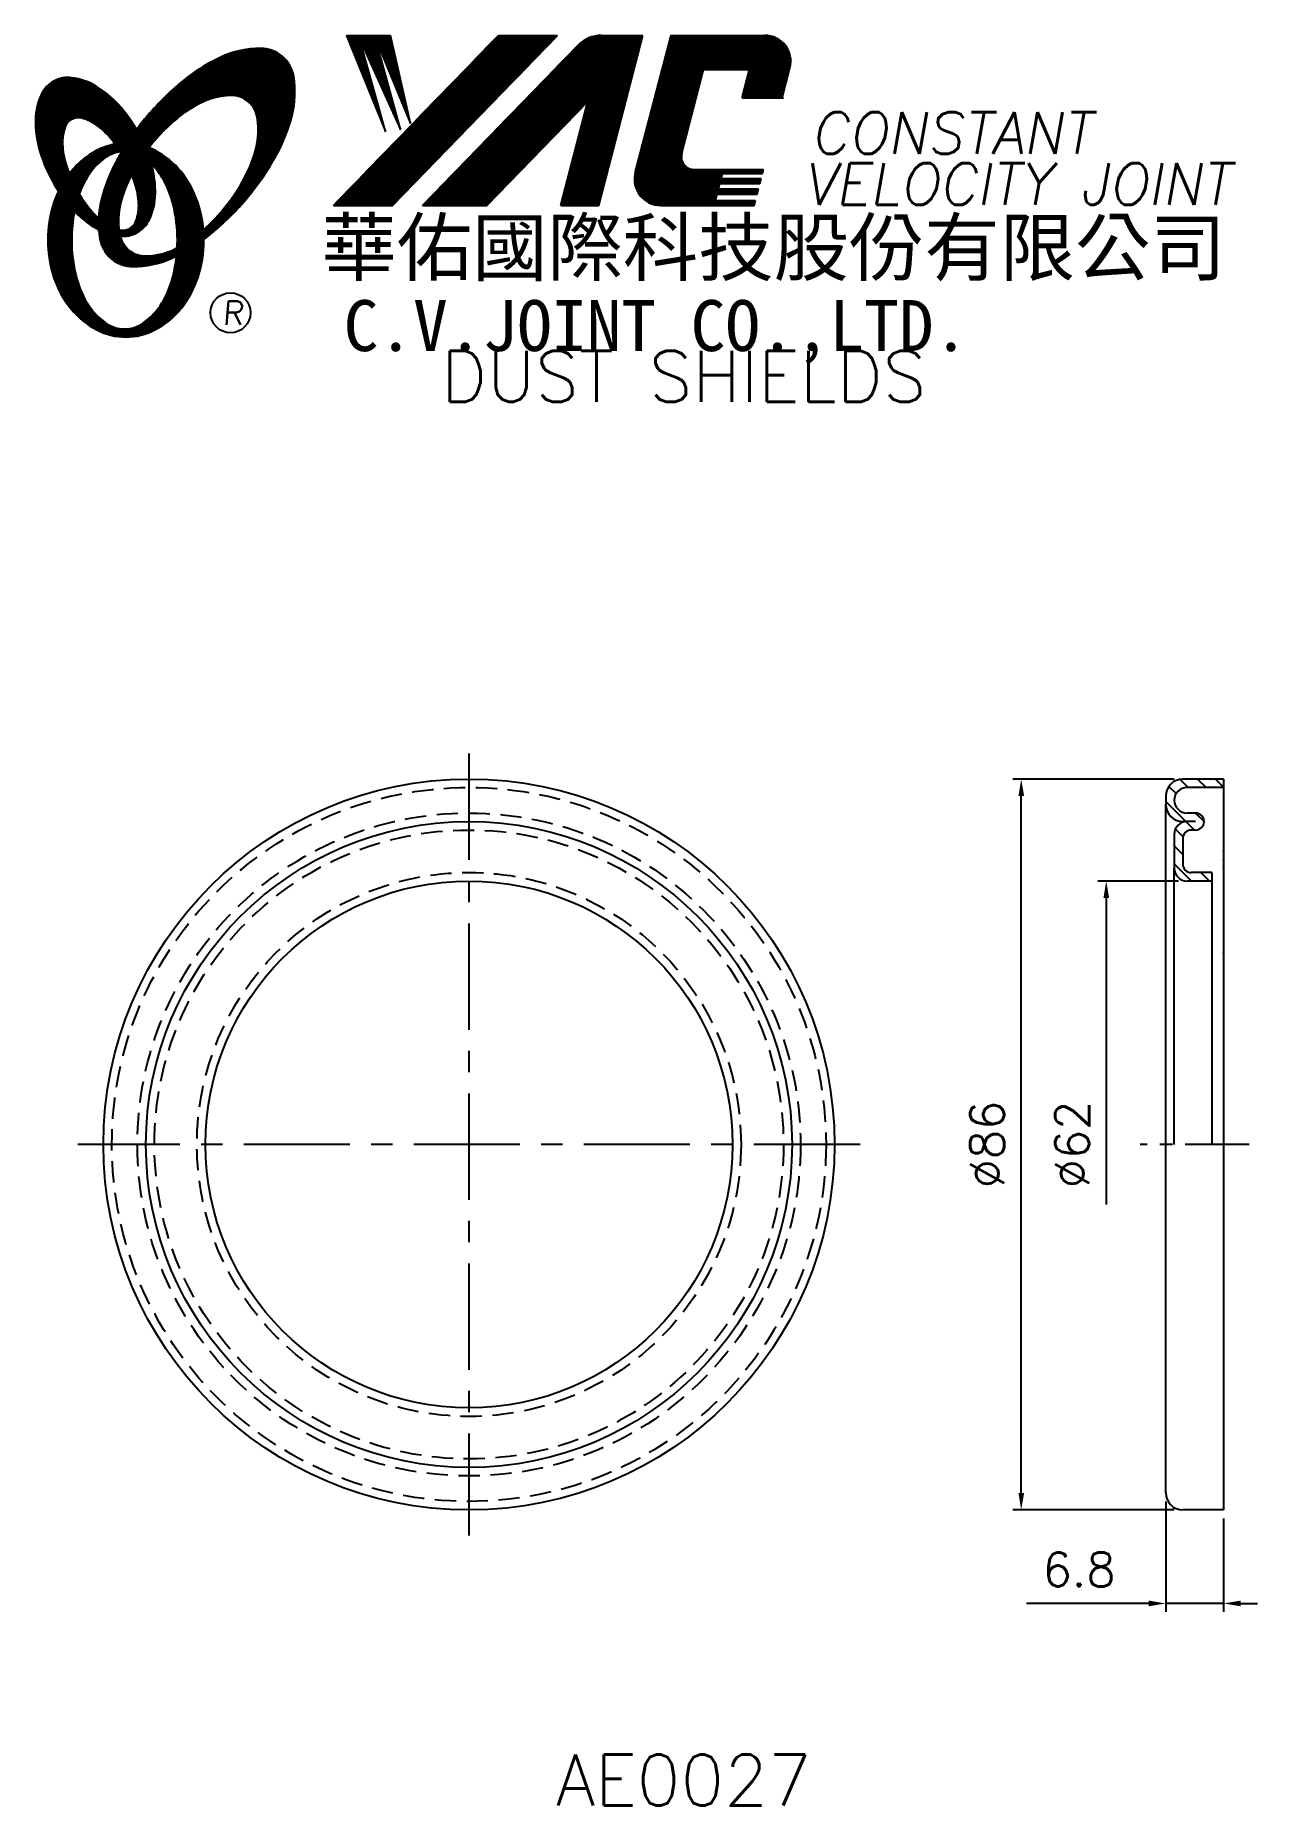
# Model space of a CAD drawing. Extents: x 553 to 696, y 286 to 494.
import ezdxf
from ezdxf.enums import TextEntityAlignment as Align

# ---------------------------------------------------------------- set-up
doc = ezdxf.new("R2010")
doc.units = 0
doc.header["$LTSCALE"] = 10
doc.header["$MEASUREMENT"] = 0
doc.linetypes.add('CENTER', pattern=[2, 1.25, -0.25, 0.25, -0.25])
doc.linetypes.add('HIDDEN', pattern=[0.375, 0.25, -0.125])
doc.layers.get('0').update_dxf_attribs({"linetype": 'CONTINUOUS'})
doc.layers.get('DEFPOINTS').update_dxf_attribs({"linetype": 'CONTINUOUS'})
doc.layers.add('4', color=7, linetype='CONTINUOUS')
doc.styles.add('CHINA', font='KAIU.TTF')
doc.styles.add('ITALICC', font='simplex.shx')
doc.dimstyles.new('STANDARD$0', dxfattribs={"dimtxt": 4, "dimasz": 2, "dimexe": 1, "dimexo": 1, "dimgap": 2, "dimtad": 1, "dimdec": 4, "dimzin": 10, "dimtxsty": 'ITALICC', "dimcen": 2, "dimclrd": 5, "dimclre": 5, "dimclrt": 18, "dimaunit": 1, "dimazin": 3, "dimtp": 0.1, "dimtfac": 0.7, "dimtdec": 4, "dimtmove": 0, "dimatfit": 3, "dimtolj": 1, "dimtzin": 10})
pattern_1 = [(45, (622.133015, 250.599538), (-0.00727476112, 0.00727476112), [])]
pattern_2 = [(45, (453.54247, 286.903947), (-0.00883883476, 0.00883883476), [])]

# ---------------------------------------------------------------- blocks, each defined once
blk = doc.blocks.new('*D4')
at = {"color": 5, "linetype": 'BYBLOCK'}
for p, q in [((687.04, 394.84), (677.54, 394.84)), ((678.54, 392.84), (678.54, 356.79))]:
    blk.add_line(p, q, dxfattribs=at)
blk.add_solid([(678.21, 392.84), (678.88, 392.84), (678.54, 394.84)], dxfattribs=at)
at = {"layer": 'DEFPOINTS', "color": 0, "linetype": 'BYBLOCK'}
for p in [(678.54, 394.84), (688.04, 394.84), (685.54, 332.84)]:
    blk.add_point(p, dxfattribs=at)
at = {"color": 18, "linetype": 'BYBLOCK', "insert": (674.54, 363.84), "char_height": 4, "attachment_point": 5, "rotation": 90, "style": 'ITALICC'}
blk.add_mtext('\\A1;∅62', dxfattribs=at)
blk = doc.blocks.new('*D5')
at = {"color": 5, "linetype": 'BYBLOCK'}
for p, q in [((686.54, 406.84), (667.54, 406.84)), ((668.54, 322.84), (668.54, 404.84)), ((686.54, 320.84), (667.54, 320.84))]:
    blk.add_line(p, q, dxfattribs=at)
for points in [[(668.21, 404.84), (668.88, 404.84), (668.54, 406.84)], [(668.21, 322.84), (668.88, 322.84), (668.54, 320.84)]]:
    blk.add_solid(points, dxfattribs=at)
at = {"layer": 'DEFPOINTS', "color": 0, "linetype": 'BYBLOCK'}
for p in [(668.54, 406.84), (687.54, 406.84), (687.54, 320.84)]:
    blk.add_point(p, dxfattribs=at)
at = {"color": 18, "linetype": 'BYBLOCK', "insert": (664.54, 363.84), "char_height": 4, "attachment_point": 5, "rotation": 90, "style": 'ITALICC'}
blk.add_mtext('\\A1;∅86', dxfattribs=at)
blk = doc.blocks.new('*D6')
at = {"color": 5, "linetype": 'BYBLOCK'}
for p, q in [((685.54, 321.84), (685.54, 308.84)), ((692.34, 319.84), (692.34, 308.84)), ((683.54, 309.84), (669.16, 309.84)), ((692.34, 309.84), (685.54, 309.84)), ((694.34, 309.84), (696.34, 309.84))]:
    blk.add_line(p, q, dxfattribs=at)
for points in [[(683.54, 310.17), (683.54, 309.51), (685.54, 309.84)], [(694.34, 310.17), (694.34, 309.51), (692.34, 309.84)]]:
    blk.add_solid(points, dxfattribs=at)
at = {"layer": 'DEFPOINTS', "color": 0, "linetype": 'BYBLOCK'}
for p in [(685.54, 322.84), (692.34, 320.84), (685.54, 309.84)]:
    blk.add_point(p, dxfattribs=at)
at = {"color": 18, "linetype": 'BYBLOCK', "insert": (675.35, 313.84), "char_height": 4, "attachment_point": 5, "style": 'ITALICC'}
blk.add_mtext('\\A1;6.8', dxfattribs=at)

msp = doc.modelspace()

# ---------------------------------------------------------------- hatches: boundary and pattern name
at = {"layer": '4', "linetype": 'CONTINUOUS'}
h = msp.add_hatch(dxfattribs=at)
h.set_pattern_fill('ANSI31', color=5, scale=0.1, style=0)
h.set_pattern_definition(pattern_2)
h.paths.add_polyline_path([(614.00118, 494.33493), (607.04387, 494.33493), (587.62726, 474.33117), (594.58457, 474.33117)])
h.paths.add_polyline_path([(617.54807, 486.56936), (614.36769, 474.33117), (618.84868, 474.33117), (624.04711, 494.33493), (619.15039, 494.33493, 0.202785967), (616.41631, 493.17851), (598.12218, 474.33117), (605.66909, 474.33117)])
h.paths.add_polyline_path([(631.17517, 490.33651), (636.56889, 490.33651), (635.69987, 486.9925), (640.41669, 486.9925), (641.33341, 490.52006, 0.490800957), (638.38321, 494.33493), (627.3489, 494.33493), (623.14184, 478.14604, 0.490800957), (626.09204, 474.33117), (637.12636, 474.33117), (637.2808, 474.92548), (632.56398, 474.92548), (632.75735, 475.66957), (637.47417, 475.66957), (637.63273, 476.2797), (632.91591, 476.2797), (633.07715, 476.90017), (637.79397, 476.90017), (637.95015, 477.50116), (633.23333, 477.50116), (633.39013, 478.10454), (638.10696, 478.10454), (638.22369, 478.55374), (630.08394, 478.55374, -0.490800957), (628.60884, 480.46117)])
h = msp.add_hatch(dxfattribs=at)
h.set_pattern_fill('ANSI31', color=1, scale=0.1, style=0)
h.set_pattern_definition(pattern_2)
h.paths.add_polyline_path([(594.35924, 494.33493), (589.18191, 494.33493), (593.75267, 483.03119), (590.68674, 493.98917), (595.52148, 483.26685), (592.57347, 493.98917), (596.70068, 483.97382)])
h = msp.add_hatch(dxfattribs=at)
h.set_pattern_fill('ANSI31', color=5, scale=0.082305, style=0)
h.set_pattern_definition([(45, (453.54247, 286.903947), (-0.00727476112, 0.00727476112), [])])
h.paths.add_polyline_path([(575.57794, 487.27245, -0.172879177), (577.51942, 486.61389, -0.172879177), (578.60671, 484.87583, -0.104527385), (578.63449, 481.54764, -0.065680101), (577.46495, 478.14569, -0.051823203), (575.02454, 474.3033, -0.044272532), (572.34957, 471.47696, -0.020203161), (572.40315, 470.33904, 0.006517006), (572.8077, 470.65112, 0.049863361), (577.36112, 475.06418, 0.049863361), (580.95076, 480.29135, 0.063682799), (582.77181, 484.91869, 0.103597411), (582.96111, 489.50267, 0.177892575), (581.6125, 491.87294, 0.177892575), (579.05011, 492.80627, 0.103597411), (574.56231, 491.85322, 0.063682799), (570.30456, 489.28415, 0.049863361), (565.75114, 484.87109, 0.016070017), (564.48044, 483.26478, -0.007061632), (564.72772, 482.82774, -0.031648676), (565.68031, 480.79117, -0.008069351), (566.11222, 481.35548, -0.051823203), (569.29059, 484.61393, -0.065680101), (572.33252, 486.53429, -0.104527385)])
h.paths.add_polyline_path([(562.50227, 474.11113, -0.065680101), (563.6718, 477.51309, -0.006063428), (563.91574, 477.9881, 0.027613469), (563.18891, 479.57617, 0.017011252), (562.65549, 480.51115, 0.007829282), (562.1615, 479.64392, 0.063682799), (560.34046, 475.01658, 0.103597411), (560.15116, 470.43261, 0.177892575), (561.49977, 468.06233, 0.177892575), (564.06216, 467.129, 0.103597411), (568.54996, 468.08205, 0.008811776), (569.17692, 468.37212, 0.013922709), (569.25425, 469.34193, -0.009086703), (568.80424, 469.12449, -0.104527385), (565.55882, 468.38632, -0.172879177), (563.61734, 469.04489, -0.172879177), (562.53005, 470.78294, -0.104527385)])
h = msp.add_hatch(dxfattribs=at)
h.set_pattern_fill('ANSI31', color=3, scale=0.082305, style=0)
h.set_pattern_definition(pattern_1)
h.paths.add_polyline_path([(559.78144, 488.32329, 0.106488277), (556.83956, 489.36186, 0.158297415), (554.74936, 488.96682, 0.158297415), (553.29003, 487.41913, 0.106488277), (552.57921, 484.38136, 0.071723199), (552.99726, 481.0684, 0.058080454), (554.54224, 477.25302, 0.058080454), (556.92329, 473.89523, 0.071723199), (559.48853, 471.75747, 0.020895977), (560.02872, 471.45548, -0.030777155), (560.01281, 472.8317, -0.042059526), (558.91645, 473.99446, -0.04691039), (557.29729, 476.47561, -0.04691039), (556.16901, 479.2151, -0.060581117), (555.76691, 481.47717, -0.10187153), (556.07853, 483.56537, -0.185892489), (556.85862, 484.45701, -0.185892489), (558.03526, 484.59513, -0.10187153), (559.93291, 483.66959, -0.060581117), (561.56974, 482.05732, -0.04691039), (563.18891, 479.57617, -0.04691039), (564.31719, 476.83669, -0.060581117), (564.71929, 474.57462, -0.10187153), (564.40767, 472.48642, -0.185892489), (563.62758, 471.59478, -0.185892489), (562.45094, 471.45666, -0.002013383), (562.41014, 471.46728, 0.021593804), (562.53005, 470.78294, 0.006477741), (562.54805, 470.70591, 0.14950097), (564.52061, 471.11394, 0.158297415), (565.97994, 472.66163, 0.106488277), (566.69075, 475.6994, 0.071723199), (566.27271, 479.01236, 0.058080454), (564.72772, 482.82774, 0.058080454), (562.34668, 486.18554, 0.071723199)])
h = msp.add_hatch(dxfattribs=at)
h.set_pattern_fill('ANSI31', color=1, scale=0.082305, style=0)
h.set_pattern_definition(pattern_1)
h.paths.add_polyline_path([(560.87506, 479.99984, -0.120168026), (562.56685, 480.65323, 0.016865385), (561.96709, 481.53597, 0.076648372), (559.81087, 480.81705, 0.104809576), (556.72641, 478.30395, 0.005838257), (556.55947, 478.09175, 0.028089978), (557.29729, 476.47561, 0.014237292), (557.73942, 475.69057, -0.045767751), (558.6646, 477.62741, -0.106890197)])
h.paths.add_polyline_path([(556.84369, 470.24522, -0.048711043), (557.1738, 473.62556, -0.007865741), (556.92329, 473.89523, -0.037695478), (555.28742, 476.01399, 0.03042545), (554.76209, 474.71001, 0.080710289), (554.03665, 470.24522, 0.080710289), (554.76209, 465.78043, 0.089265679), (556.72641, 462.18649, 0.104809576), (559.81087, 459.67339, 0.11926607), (563.22006, 458.84845, 0.11926607), (566.62925, 459.67339, 0.104809576), (569.71371, 462.18649, 0.089265679), (571.67803, 465.78043, 0.080710289), (572.40346, 470.24522, 0.080710289), (571.67803, 474.71001, 0.089265679), (569.71371, 478.30395, 0.104809576), (566.62925, 480.81705, 0.025513357), (565.93602, 481.1298, 0.004818181), (565.68031, 480.79117, -0.023722145), (566.22153, 479.19442, -0.065307489), (567.45671, 477.62741, -0.073950765), (568.76916, 474.42968, -0.060532391), (569.27761, 470.24522, -0.060532391), (568.76916, 466.06076, -0.073950765), (567.45671, 462.86303, -0.106890197), (565.24625, 460.4906, -0.153118262), (563.06065, 459.80522, -0.153118262), (560.87506, 460.4906, -0.106890197), (558.6646, 462.86303, -0.073950765), (557.35215, 466.06076, -0.060532391)])
h = msp.add_hatch(dxfattribs=at)
h.set_pattern_fill('ANSI31', color=5, scale=12, angle=90, style=0)
h.set_pattern_definition([(135, (470.7711, 288.0598), (-1.06066, -1.06066), [])])
h.paths.add_polyline_path([(688.54393, 395.84084, -0.414213562), (687.54393, 396.84084), (687.54393, 399.84084, -0.414213562), (688.54393, 400.84084), (689.04393, 400.84084, 0.414213562), (690.04393, 401.84084, 0.414213562), (689.04393, 402.84084), (688.04393, 402.84084, -0.414213562), (686.54393, 404.34084, -0.414213562), (688.04393, 405.84084), (692.34393, 405.84084), (692.34393, 406.84084), (687.54393, 406.84084, 0.414213562), (685.54393, 404.84084), (685.54393, 403.84084, 0.414213562), (687.54393, 401.84084), (688.04393, 401.84084, 0.414213562), (686.54393, 400.34084), (686.54393, 396.34084, 0.414213562), (688.04393, 394.84084), (690.94393, 394.84084), (690.94393, 395.84084)])

# ---------------------------------------------------------------- linework, layer by layer
at = {"layer": '4', "color": 5, "linetype": 'CONTINUOUS'}
for p, q in [((587.62726, 474.33117), (607.04387, 494.33493)), ((594.58457, 474.33117), (614.00118, 494.33493)), ((607.04387, 494.33493), (614.00118, 494.33493)), ((618.84868, 474.33117), (624.04711, 494.33493)), ((619.15039, 494.33493), (624.04711, 494.33493)), ((623.14184, 478.14604), (627.3489, 494.33493)), ((627.3489, 494.33493), (638.38321, 494.33493)), ((598.12218, 474.33117), (616.41631, 493.17851)), ((628.60884, 480.46117), (631.17517, 490.33651)), ((631.17517, 490.33651), (636.56889, 490.33651)), ((635.69987, 486.9925), (636.56889, 490.33651)), ((640.41669, 486.9925), (641.33341, 490.52006)), ((605.66909, 474.33117), (617.54807, 486.56936)), ((614.36769, 474.33117), (617.54807, 486.56936)), ((635.69987, 486.9925), (640.56712, 486.9925)), ((630.08394, 478.55374), (638.22369, 478.55374)), ((633.23333, 477.50116), (633.39013, 478.10454)), ((633.23333, 477.50116), (637.95015, 477.50116)), ((633.39013, 478.10454), (638.10696, 478.10454)), ((637.79397, 476.90017), (637.95015, 477.50116)), ((638.10696, 478.10454), (638.22369, 478.55374)), ((632.56398, 474.92548), (632.75735, 475.66957)), ((632.56398, 474.92548), (637.2808, 474.92548)), ((632.75735, 475.66957), (637.47417, 475.66957)), ((632.91591, 476.2797), (633.07715, 476.90017)), ((632.91591, 476.2797), (637.63273, 476.2797)), ((633.07715, 476.90017), (637.79397, 476.90017)), ((637.12636, 474.33117), (637.2808, 474.92548)), ((637.47417, 475.66957), (637.63273, 476.2797)), ((587.62726, 474.33117), (594.58457, 474.33117)), ((598.12218, 474.33117), (605.66909, 474.33117)), ((614.36769, 474.33117), (618.84868, 474.33117)), ((626.09204, 474.33117), (637.12636, 474.33117))]:
    msp.add_line(p, q, dxfattribs=at)
at = {"layer": '4', "color": 1, "linetype": 'CONTINUOUS'}
for p, q in [((589.18191, 494.33493), (593.75267, 483.03119)), ((589.18191, 494.33493), (594.35924, 494.33493)), ((593.75267, 483.03119), (590.68674, 493.98917)), ((590.68674, 493.98917), (595.52148, 483.26685)), ((595.52148, 483.26685), (592.57347, 493.98917)), ((592.57347, 493.98917), (596.70068, 483.97382)), ((596.70068, 483.97382), (594.35924, 494.33493))]:
    msp.add_line(p, q, dxfattribs=at)
at = {"layer": '4', "color": 5, "linetype": 'CENTER'}
for p, q in [((603.5774, 409.84084), (603.5774, 317.84084)), ((649.5774, 363.84084), (557.5774, 363.84084))]:
    msp.add_line(p, q, dxfattribs=at)
at = {"layer": '4', "color": 7, "linetype": 'CONTINUOUS'}
for p, q in [((692.34393, 406.84084), (687.54393, 406.84084)), ((692.34393, 406.84084), (692.34393, 320.84084)), ((685.54393, 404.84084), (685.54393, 403.84084)), ((686.54393, 404.34084), (686.54393, 404.34084)), ((692.34393, 405.84084), (688.04393, 405.84084)), ((685.54393, 322.84084), (685.54393, 403.84084)), ((689.04393, 402.84084), (688.04393, 402.84084)), ((686.54393, 400.34084), (686.54393, 396.34084)), ((689.04393, 401.84084), (687.54393, 401.84084)), ((689.04393, 400.84084), (688.54393, 400.84084)), ((690.04393, 401.84084), (690.04393, 401.84084)), ((687.54393, 399.84084), (687.54393, 396.84084)), ((686.54393, 363.84084), (686.54393, 396.34084)), ((690.94393, 395.84084), (688.54393, 395.84084)), ((690.94393, 395.84084), (690.94393, 363.84084)), ((690.94393, 394.84084), (688.04393, 394.84084)), ((692.34393, 320.84084), (687.54393, 320.84084))]:
    msp.add_line(p, q, dxfattribs=at)
at = {"layer": '4', "color": 5, "linetype": 'CENTER', "ltscale": 0.6}
msp.add_line((695.34393, 363.84084), (682.54393, 363.84084), dxfattribs=at)
at = {"layer": '4', "color": 5, "linetype": 'CONTINUOUS'}
for points in [[(572.40315, 470.33904, 0.006517006), (572.8077, 470.65112, 0.049863361), (577.36112, 475.06418, 0.049863361), (580.95076, 480.29135, 0.063682799), (582.77181, 484.91869, 0.103597411), (582.96111, 489.50267, 0.177892575), (581.6125, 491.87294, 0.177892575), (579.05011, 492.80627, 0.103597411), (574.56231, 491.85322, 0.063682799), (570.30456, 489.28415, 0.049863361), (565.75114, 484.87109, 0.016070017), (564.48044, 483.26478)], [(572.34957, 471.47696, 0.044272532), (575.02454, 474.3033, 0.051823203), (577.46495, 478.14569, 0.065680101), (578.63449, 481.54764, 0.104527385), (578.60671, 484.87583, 0.172879177), (577.51942, 486.61389, 0.172879177), (575.57794, 487.27245, 0.104527385), (572.33252, 486.53429, 0.065680101), (569.29059, 484.61393, 0.051823203), (566.11222, 481.35548, 0.008069351), (565.68031, 480.79117)], [(562.65549, 480.51115, 0.007829282), (562.1615, 479.64392, 0.063682799), (560.34046, 475.01658, 0.103597411), (560.15116, 470.43261, 0.177892575), (561.49977, 468.06233, 0.177892575), (564.06216, 467.129, 0.103597411), (568.54996, 468.08205, 0.008811776), (569.17692, 468.37212, 0.008811776)], [(563.91574, 477.9881, 0.006063428), (563.6718, 477.51309, 0.065680101), (562.50227, 474.11113, 0.104527385), (562.53005, 470.78294, 0.172879177), (563.61734, 469.04489, 0.172879177), (565.55882, 468.38632, 0.104527385), (568.80424, 469.12449, 0.009086703), (569.25425, 469.34193, 0.009086703)]]:
    msp.add_lwpolyline(points, format="xyb", dxfattribs=at)
at = {"layer": '4', "color": 3, "linetype": 'CONTINUOUS'}
for points in [[(562.54805, 470.70591, 0.14950097), (564.52061, 471.11394, 0.158297415), (565.97994, 472.66163, 0.106488277), (566.69075, 475.6994, 0.071723199), (566.27271, 479.01236, 0.058080454), (564.72772, 482.82774, 0.058080454), (562.34668, 486.18554, 0.071723199), (559.78144, 488.32329, 0.106488277), (556.83956, 489.36186, 0.158297415), (554.74936, 488.96682, 0.158297415), (553.29003, 487.41913, 0.106488277), (552.57921, 484.38136, 0.071723199), (552.99726, 481.0684, 0.058080454), (554.54224, 477.25302, 0.058080454), (556.92329, 473.89523, 0.071723199), (559.48853, 471.75747, 0.020895977), (560.02872, 471.45548, 0.020895977)], [(562.41014, 471.46728, 0.002013383), (562.45094, 471.45666, 0.185892489), (563.62758, 471.59478, 0.185892489), (564.40767, 472.48642, 0.10187153), (564.71929, 474.57462, 0.060581117), (564.31719, 476.83669, 0.04691039), (563.18891, 479.57617, 0.04691039), (561.56974, 482.05732, 0.060581117), (559.93291, 483.66959, 0.10187153), (558.03526, 484.59513, 0.185892489), (556.85862, 484.45701, 0.185892489), (556.07853, 483.56537, 0.10187153), (555.76691, 481.47717, 0.060581117), (556.16901, 479.2151, 0.04691039), (557.29729, 476.47561, 0.04691039), (558.91645, 473.99446, 0.042059526), (560.01281, 472.8317, 0.042059526)]]:
    msp.add_lwpolyline(points, format="xyb", dxfattribs=at)
at = {"layer": '4', "color": 1, "linetype": 'CONTINUOUS'}
for points in [[(555.28742, 476.01399, 0.03042545), (554.76209, 474.71001, 0.080710289), (554.03665, 470.24522, 0.080710289), (554.76209, 465.78043, 0.089265679), (556.72641, 462.18649, 0.104809576), (559.81087, 459.67339, 0.11926607), (563.22006, 458.84845, 0.11926607), (566.62925, 459.67339, 0.104809576), (569.71371, 462.18649, 0.089265679), (571.67803, 465.78043, 0.080710289), (572.40346, 470.24522, 0.080710289), (571.67803, 474.71001, 0.089265679), (569.71371, 478.30395, 0.104809576), (566.62925, 480.81705, 0.025513357), (565.93602, 481.1298, 0.025513357)], [(561.96709, 481.53597, 0.076648372), (559.81087, 480.81705, 0.104809576), (556.72641, 478.30395, 0.005838257), (556.55947, 478.09175, 0.005838257)], [(557.1738, 473.62556, 0.048711043), (556.84369, 470.24522, 0.060532391), (557.35215, 466.06076, 0.073950765), (558.6646, 462.86303, 0.106890197), (560.87506, 460.4906, 0.153118262), (563.06065, 459.80522, 0.153118262), (565.24625, 460.4906, 0.106890197), (567.45671, 462.86303, 0.073950765), (568.76916, 466.06076, 0.060532391), (569.27761, 470.24522, 0.060532391), (568.76916, 474.42968, 0.073950765), (567.45671, 477.62741, 0.065307489), (566.22153, 479.19442)], [(562.56685, 480.65323, 0.120168026), (560.87506, 479.99984, 0.106890197), (558.6646, 477.62741, 0.045767751), (557.73942, 475.69057, 0.045767751)]]:
    msp.add_lwpolyline(points, format="xyb", dxfattribs=at)
at = {"layer": '4', "color": 5, "linetype": 'CONTINUOUS'}
msp.add_circle((575.5243, 461.6995), 2.35282, dxfattribs=at)
at = {"layer": '4', "color": 7, "linetype": 'CONTINUOUS'}
for radius in [43, 38, 31]:
    msp.add_circle((603.5774, 363.84084), radius, dxfattribs=at)
at = {"layer": '4', "color": 5, "linetype": 'HIDDEN'}
for radius in [42, 39, 37, 32]:
    msp.add_circle((603.5774, 363.84084), radius, dxfattribs=at)
at = {"layer": '4', "color": 5, "linetype": 'CONTINUOUS'}
for centre, radius, start, end in [((619.15039, 490.52469), 3.81024, 90, 135.8533387), ((638.38321, 491.28674), 3.04819, 345.4326059, 90), ((630.08394, 480.07783), 1.5241, 165.4326059, 270), ((626.09204, 477.37936), 3.04819, 165.4326059, 270)]:
    msp.add_arc(centre, radius, start, end, dxfattribs=at)
at = {"layer": '4', "color": 7, "linetype": 'CONTINUOUS'}
for centre, radius, start, end in [((687.54393, 404.84084), 2, 90, 180), ((688.04393, 404.34084), 1.5, 90, 180), ((688.04393, 404.34084), 1.5, 180, 270), ((687.54393, 403.84084), 2, 180, 270), ((689.04393, 401.84084), 1, 0, 90), ((691.04393, 401.84084), 1, 180, 180), ((688.04393, 400.34084), 1.5, 90, 180), ((688.54393, 399.84084), 1, 90, 180), ((689.04393, 401.84084), 1, 270, 0), ((688.04393, 396.34084), 1.5, 180, 270), ((688.54393, 396.84084), 1, 180, 270), ((687.54393, 322.84084), 2, 180, 270)]:
    msp.add_arc(centre, radius, start, end, dxfattribs=at)
for p in [(692.34393, 398.36584), (692.34393, 397.30084), (692.34393, 396.59084), (692.34393, 396.34084), (690.94393, 394.84084), (692.34393, 386.39084)]:
    msp.add_point(p, dxfattribs=at)

# ---------------------------------------------------------------- texts
at = {"layer": '4', "color": 5, "linetype": 'CONTINUOUS', "style": 'ITALICC'}
for s, height, oblique, p in [('CONSTANT', 4.9, 10, (643.77607, 480.40164)), ('VELOCITY JOINT', 4.9, 10, (642.89785, 474.40625)), ('R', 2.75625, 5, (574.56561, 460.2899))]:
    msp.add_text(s, height=height, dxfattribs=dict(at, oblique=oblique)).set_placement(p)
at = {"layer": '4', "color": 7, "linetype": 'CONTINUOUS', "style": 'CHINA'}
for s, height, p in [('華佑國際科技股份有限公司', 6.5, (586.2139, 466.14132)), ('C.V.JOINT CO.,LTD.', 6, (588.84254, 457.1951))]:
    msp.add_text(s, height=height, dxfattribs=at).set_placement(p)
at = {"layer": '4', "color": 18, "linetype": 'CONTINUOUS', "style": 'ITALICC'}
for s, p in [('DUST SHIELDS', (628.84526, 451.20228)), ('AE0027', (628.84526, 286.05489))]:
    msp.add_text(s, height=6, dxfattribs=at).set_placement(p, align=Align.CENTER)

# ---------------------------------------------------------------- dimensions: what is measured, and where the dimension line sits
at = {"layer": '4', "color": 7, "linetype": 'CONTINUOUS'}
dim = msp.add_linear_dim(base=(668.54393, 406.84084), p1=(687.54393, 320.84084), p2=(687.54393, 406.84084), angle=90, text='%%C86', dimstyle='STANDARD$0', dxfattribs=at)
dim.commit()
dim.dimension.update_dxf_attribs({"geometry": '*D5', "text_midpoint": (664.54393, 363.84084)})
dim = msp.add_linear_dim(base=(678.54397, 394.84084), p1=(685.54393, 332.84084), p2=(688.04393, 394.84084), angle=90, text='%%C62', dimstyle='STANDARD$0', override={"dimcen": -2, "dimse1": 1, "dimsd1": 1}, dxfattribs=at)
dim.commit()
dim.dimension.update_dxf_attribs({"geometry": '*D4', "text_midpoint": (674.54397, 363.84084)})
dim = msp.add_linear_dim(base=(685.54393, 309.84089), p1=(692.34393, 320.84084), p2=(685.54393, 322.84084), text='6.8', dimstyle='STANDARD$0', dxfattribs=at)
dim.commit()
dim.dimension.update_dxf_attribs({"geometry": '*D6', "text_midpoint": (675.35346, 313.84089)})

doc.saveas('drawing.dxf')
